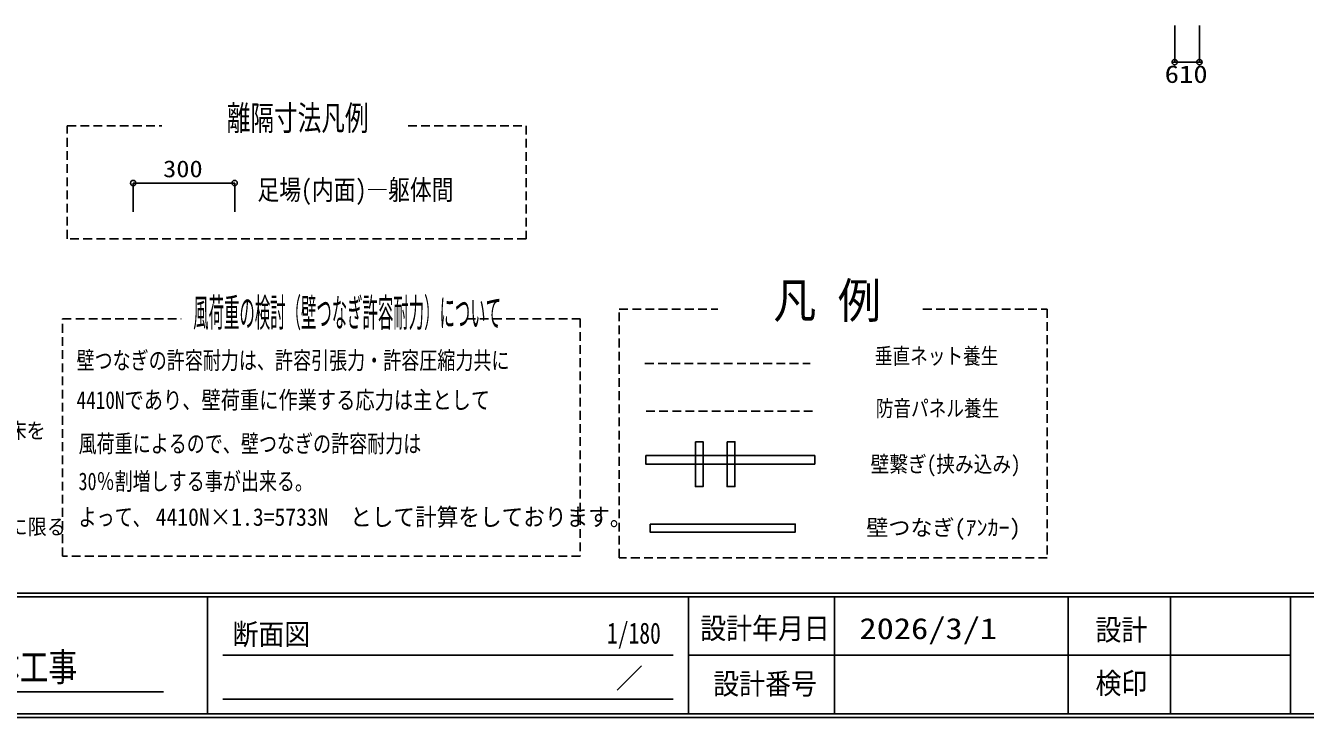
# Model space of a CAD drawing. Units: millimetres, scale not verified. Extents: x -36086 to 36581, y -25429 to 25491.
# Drawn here: x -11690 to 19842, y -25429 to -8379 of the extents above; entities that cross this region are included whole.
import ezdxf
from ezdxf.enums import TextEntityAlignment as Align

# ---------------------------------------------------------------- set-up
doc = ezdxf.new("R2010")
doc.units = ezdxf.units.MM
doc.header["$LTSCALE"] = 180
doc.linetypes.add('DASHED1', pattern=[1.8, 1.2, -0.6])
for name, color, linetype in [('0-0_基準芯', 7, 'Continuous'), ('0-2_50', 7, 'Continuous'), ('0-3_寸法', 7, 'Continuous'), ('0-6_図面枠', 7, 'Continuous'), ('0-9_ネット', 3, 'DASHED1'), ('0-D_64', 1, 'Continuous'), ('0-E_仮囲', 7, 'Continuous'), ('0-F_クランプ', 2, 'DASHED1'), ('1-5_手摺柱', 5, 'Continuous'), ('1-6_寸法_SNP', 7, 'Continuous'), ('1-7_0', 7, 'Continuous')]:
    doc.layers.add(name, color=color, linetype=linetype)
doc.styles.add('ＭＳ ゴシック', font='')
doc.styles.get('ＭＳ ゴシック').set_extended_font_data('MS Gothic')

# ---------------------------------------------------------------- blocks, each defined once
blk = doc.blocks.new('_DOT')
at = {"layer": '1-7_0'}
blk.add_line((-0.5, 0), (-1, 0), dxfattribs=at)
for points in [[(0.502, -0.032), (0.496, 0.063), (0.484, 0.124), (0.465, 0.184), (0.438, 0.241), (0.405, 0.294), (0.364, 0.342), (0.319, 0.385), (0.268, 0.422), (0.213, 0.452), (0.155, 0.476), (0.094, 0.491), (0.031, 0.499), (-0.031, 0.499), (-0.094, 0.491), (-0.155, 0.476), (-0.213, 0.452), (-0.268, 0.422), (-0.319, 0.385), (-0.364, 0.342), (-0.405, 0.294), (-0.438, 0.241), (-0.465, 0.184), (-0.484, 0.124), (-0.502, 0.032), (-0.5, 0), (0, 0)], [(-0.502, 0.032), (-0.496, -0.063), (-0.484, -0.124), (-0.465, -0.184), (-0.438, -0.241), (-0.405, -0.294), (-0.364, -0.342), (-0.319, -0.385), (-0.268, -0.422), (-0.213, -0.452), (-0.155, -0.476), (-0.094, -0.491), (-0.031, -0.499), (0.031, -0.499), (0.094, -0.491), (0.155, -0.476), (0.213, -0.452), (0.268, -0.422), (0.319, -0.385), (0.364, -0.342), (0.405, -0.294), (0.438, -0.241), (0.465, -0.184), (0.484, -0.124), (0.502, -0.032), (0.5, 0), (0, 0)]]:
    blk.add_lwpolyline(points, close=True, dxfattribs=at)

msp = doc.modelspace()

# ---------------------------------------------------------------- linework, layer by layer
at = {"layer": '0-0_基準芯'}
for p, q in [((-9039.8, -12258.7), (-6538.8, -12258.7)), ((-9039.8, -12258.7), (-9039.8, -12972.6)), ((-6538.8, -12258.7), (-6538.8, -12972.6))]:
    msp.add_line(p, q, dxfattribs=at)
for centre in [(-9039.8, -12258.7), (-6538.8, -12258.7)]:
    msp.add_circle(centre, 64.8, dxfattribs=at)
at = {"layer": '0-2_50', "linetype": 'DASHED1'}
for p, q in [((10418.6, -15364.3), (13483.6, -15364.3)), ((-821, -15607.2), (1976.1, -15607.2))]:
    msp.add_line(p, q, dxfattribs=at)
for points in [[(13483.6, -15364.3), (13483.6, -21494.4), (2935.6, -21494.4), (2935.6, -15364.3), (5366.5, -15364.3)], [(1976.1, -15607.2), (1976.1, -21455.7), (-10780.4, -21455.7), (-10780.4, -15607.2), (-7856.2, -15607.2)]]:
    msp.add_lwpolyline(points, dxfattribs=at)
at = {"layer": '0-3_寸法', "linetype": 'DASHED1'}
msp.add_line((-2268, -10846.6), (639.9, -10846.6), dxfattribs=at)
msp.add_lwpolyline([(639.9, -10846.6), (639.9, -13631.6), (-10664.1, -13631.6), (-10664.1, -10846.6), (-8329.5, -10846.6)], dxfattribs=at)
at = {"layer": '0-6_図面枠'}
for p, q in [((-35995.5, -22369.2), (36490.8, -22369.2)), ((-35995.5, -22459.2), (36490.8, -22459.2)), ((-7211.9, -25339.2), (-7211.9, -22459.2)), ((4639.6, -25339.2), (4639.6, -22459.2)), ((8239.6, -25339.2), (8239.6, -22459.2)), ((13999.6, -25339.2), (13999.6, -22459.2)), ((16519.6, -25339.2), (16519.6, -22459.2)), ((19471.6, -25339.2), (19471.6, -22459.2)), ((-6827.9, -23899.2), (-6332.9, -23899.2)), ((-6332.9, -23899.2), (3655, -23899.2)), ((3655, -23899.2), (4268.2, -23899.2)), ((4639.6, -23899.2), (19471.6, -23899.2)), ((2885.6, -24761.4), (3487.4, -24159.6)), ((-23495, -24799.2), (-8291.9, -24799.2)), ((-6827.9, -24979.2), (-6332.9, -24979.2)), ((-6332.9, -24979.2), (3655, -24979.2)), ((3655, -24979.2), (4268.2, -24979.2)), ((-36085.5, -25429.2), (36580.8, -25429.2)), ((-35995.5, -25339.2), (36490.8, -25339.2))]:
    msp.add_line(p, q, dxfattribs=at)
at = {"layer": '0-9_ネット'}
msp.add_line((3596.5, -17882.6), (7721.9, -17882.6), dxfattribs=at)
at = {"layer": '0-D_64'}
for points in [[(4812.4, -18633.5), (5003.4, -18633.5), (5003.4, -19741.3), (4812.4, -19741.3)], [(5594.9, -18633.5), (5785.9, -18633.5), (5785.9, -19741.3), (5594.9, -19741.3)], [(3590, -18977.3), (7753.9, -18977.3), (7753.9, -19187.4), (3590, -19187.4)]]:
    msp.add_lwpolyline(points, close=True, dxfattribs=at)
at = {"layer": '0-E_仮囲'}
msp.add_lwpolyline([(3697.3, -20662.4), (7273.6, -20662.4), (7273.6, -20860.3), (3697.3, -20860.3)], close=True, dxfattribs=at)
at = {"layer": '0-F_クランプ'}
msp.add_line((3569.7, -16703.9), (7641.6, -16703.9), dxfattribs=at)
at = {"layer": '1-6_寸法_SNP'}
for p, q in [((16621.3, -9278.6), (16621.3, -8378.6)), ((17231.3, -9278.6), (17231.3, -8378.6)), ((16621.3, -9278.6), (17231.3, -9278.6))]:
    msp.add_line(p, q, dxfattribs=at)

# ---------------------------------------------------------------- block references
at = {"layer": '1-6_寸法_SNP', "xscale": 129.6, "yscale": 129.6, "rotation": 180}
msp.add_blockref('_DOT', (16621.3, -9278.6), dxfattribs=at)
at = {"layer": '1-6_寸法_SNP', "xscale": 129.6, "yscale": 129.6}
msp.add_blockref('_DOT', (17231.3, -9278.6), dxfattribs=at)

# ---------------------------------------------------------------- texts
at = {"layer": '0-0_基準芯', "style": 'ＭＳ ゴシック'}
for s, height, width, p in [('離隔寸法凡例', 609.6, 0.7, (-6732.2, -11144)), ('足場(内面)―躯体間', 492.4, 0.8, (-5977.9, -12819.2)), ('※足場上作業員は、高さが2ｍ以上の箇所であり作業床を', 383.1, 0.9, (-23188.6, -18668.9)), ('フルハーネス型安全帯使用者は特別教育受講修了者に限る', 383.1, 0.9, (-22925.5, -21036.9))]:
    msp.add_text(s, height=height, dxfattribs=dict(at, width=width)).set_placement(p, align=Align.BOTTOM_LEFT)
at = {"layer": '0-2_50', "style": 'ＭＳ ゴシック'}
for s, height, width, p in [('凡 例', 865.9, 0.9, (6729.1, -15845.8)), ('壁つなぎの許容耐力は、許容引張力・許容圧縮力共に', 434.4, 0.75, (-10434.1, -16977.3)), ('垂直ネット養生', 398.3, 0.8, (9234.8, -16841.1)), ('4410Nであり、壁荷重に作業する応力は主として', 434.4, 0.8, (-10434.1, -17954.6)), ('防音パネル養生', 398.3, 0.8, (9256, -18130.5)), ('風荷重によるので、壁つなぎの許容耐力は', 434.4, 0.75, (-10385.3, -19029.6)), ('壁繋ぎ(挟み込み)', 398.3, 0.85, (9129.1, -19504.5)), ('30％割増しする事が出来る。', 434.4, 0.75, (-10385.3, -19958.1)), ('よって、', 434.4, 0.75, (-10385.3, -20837.7)), ('\u30004410N×1.3=5733N\u3000として計算をしております。', 434.4, 0.9, (-9017, -20837.7))]:
    msp.add_text(s, height=height, dxfattribs=dict(at, width=width)).set_placement(p, align=Align.BOTTOM_LEFT)
msp.add_text('壁つなぎ(ｱﾝｶｰ)', height=398.3, dxfattribs=at).set_placement((9023.4, -21068.7), align=Align.BOTTOM_LEFT)
at = {"layer": '0-6_図面枠', "style": 'ＭＳ ゴシック'}
for s, height, width, p in [('設計年月日', 519.9, 0.9, (4932.5, -23650.3)), ('2026/3/1', 519.5, 1.2, (8854.3, -23655.4)), ('設計', 519.9, 0.9, (14670.1, -23687.2)), ('断面図', 519.9, 0.9, (-6594, -23795.4)), ('1/180', 519.5, 0.75, (2635.9, -23766.5)), ('(仮称)東京都国立市東1丁目1-22解体工事', 692.7, 0.75, (-23521.8, -24743.3)), ('設計番号', 519.9, 0.9, (5252.6, -25016.8)), ('検印', 519.9, 0.9, (14670.1, -25004.4))]:
    msp.add_text(s, height=height, dxfattribs=dict(at, width=width)).set_placement(p, align=Align.BOTTOM_LEFT)
at = {"layer": '0-D_64', "style": 'ＭＳ ゴシック', "width": 0.4}
msp.add_text('風荷重の検討（壁つなぎ許容耐力）について', height=695, dxfattribs=at).set_placement((-7559.5, -16009.5), align=Align.BOTTOM_LEFT)
at = {"layer": '1-5_手摺柱', "style": 'ＭＳ ゴシック', "width": 1.15}
msp.add_text('300', height=415.6, dxfattribs=at).set_placement((-8302.7, -12241.4), align=Align.BOTTOM_LEFT)
at = {"layer": '1-6_寸法_SNP', "style": 'ＭＳ ゴシック', "width": 1.2}
msp.add_text('610', height=432.8, dxfattribs=at).set_placement((16374.3, -9921.3), align=Align.BOTTOM_LEFT)

doc.saveas('drawing.dxf')
